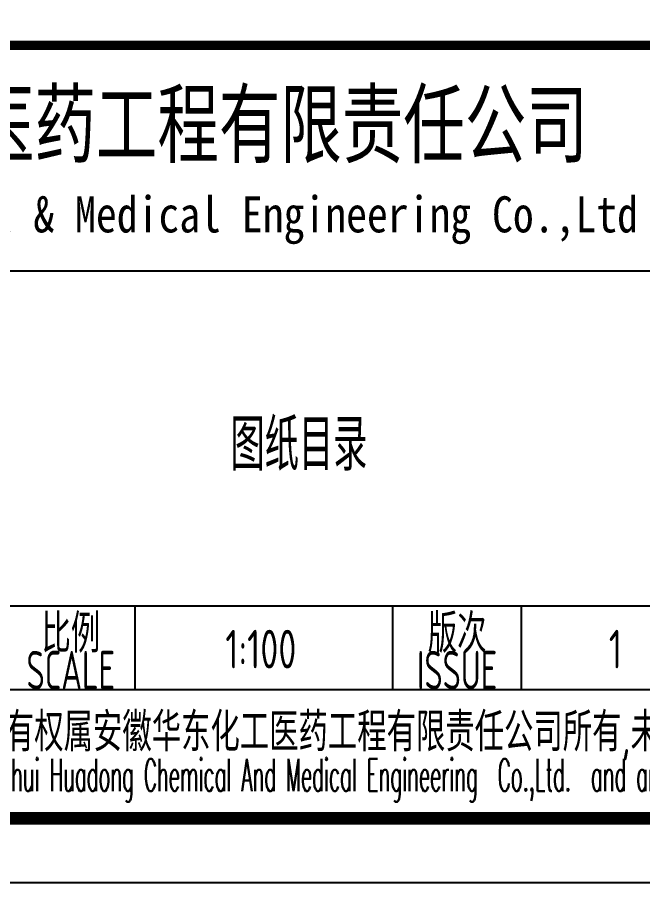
# Model space of a CAD drawing. Extents: x 6250600 to 6678662, y -692028 to -290561.
# Drawn here: x 6269031 to 6273888, y -324656 to -317939 of the extents above; entities that cross this region are included whole.
import ezdxf
from ezdxf.enums import TextEntityAlignment as Align

# ---------------------------------------------------------------- set-up
doc = ezdxf.new("R2010")
doc.units = 0
doc.header["$LTSCALE"] = 1000
doc.header["$MEASUREMENT"] = 0
doc.layers.get('0').update_dxf_attribs({"linetype": 'CONTINUOUS'})
doc.layers.add('图框', color=7, linetype='CONTINUOUS')
doc.styles.add('ECEC_TQ', font='txt_l.shx', dxfattribs={"bigfont": 'hztxt_l.shx'})
doc.styles.add('sceie', font='sceie.shx', dxfattribs={"width": 0.7, "bigfont": 'sceic.shx'})
doc.styles.add('宋体', font='', dxfattribs={"width": 0.7})
doc.styles.get('宋体').set_extended_font_data('SimSun')

msp = doc.modelspace()

# ---------------------------------------------------------------- linework, layer by layer
for p, q in [((6263446.9, -319906.2), (6274446.9, -319906.2)), ((6268946.9, -322506.2), (6281446.9, -322506.2)), ((6269946.9, -323156.2), (6269946.9, -322506.2)), ((6271946.9, -323156.2), (6271946.9, -322506.2)), ((6272946.9, -323156.2), (6272946.9, -322506.2)), ((6263446.9, -323156.2), (6281446.9, -323156.2)), ((6263446.9, -324156.2), (6281446.9, -324156.2))]:
    msp.add_line(p, q)
at = {"const_width": 70}
msp.add_lwpolyline([(6281446.9, -318156.2), (6263446.9, -318156.2)], dxfattribs=at)
at = {"layer": '图框', "color": 4}
msp.add_lwpolyline([(6260946.9, -324656.2), (6260946.9, -294956.2), (6281946.9, -294956.2), (6281946.9, -324656.2)], close=True, dxfattribs=at)
at = {"layer": '图框', "color": 4, "const_width": 100}
msp.add_lwpolyline([(6263446.9, -324156.2), (6281446.9, -324156.2), (6281446.9, -295456.2), (6263446.9, -295456.2)], close=True, dxfattribs=at)

# ---------------------------------------------------------------- texts
for s, height, style, width, p in [('安徽华东化工医药工程有限责任公司', 500, '宋体', 0.7, (6269641.8, -318756.2)), ('Anhui Huadong Chemical & Medical Engineering Co.,Ltd', 280, '宋体', 0.85, (6269641.8, -319506.2)), ('比例', 300, 'sceie', 0.8, (6269446.9, -322706.2)), ('版次', 300, 'sceie', 0.8, (6272446.9, -322706.2)), ('1:100', 300, 'sceie', 0.8, (6270922.8, -322843.1)), ('1', 300, 'sceie', 0.8, (6273676.2, -322843.1)), ('SCALE', 300, 'sceie', 0.7, (6269446.9, -323006.2)), ('ISSUE', 300, 'sceie', 0.7, (6272446.9, -323006.2)), ('本文件专有权属安徽华东化工医药工程有限责任公司所有,未经许可不得复制或转让给第三方', 300, 'sceie', 0.8, (6272618, -323505.1)), ('The proprietary right of this document belongs to Anhui Huadong Chemical And Medical Engineering  Co.,Ltd.  and any replication or transfer to the 3rd. side is forbidden without its permission. ', 250, 'ECEC_TQ', 0.45, (6272446.9, -323856.2))]:
    msp.add_text(s, height=height, dxfattribs=dict(style=style, width=width)).set_placement(p, align=Align.MIDDLE)
at = {"style": 'sceie', "width": 0.7}
msp.add_text('图纸目录', height=400, dxfattribs=at).set_placement((6270686.4, -321456.8))

doc.saveas('drawing.dxf')
